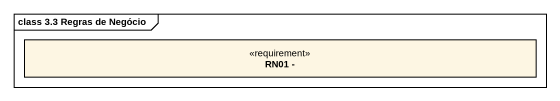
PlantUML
@startuml
mainframe class 3.3 Regras de Negócio
hide circle
hide empty members
class "RN01 -" as RN01 <<requirement>>
@enduml
